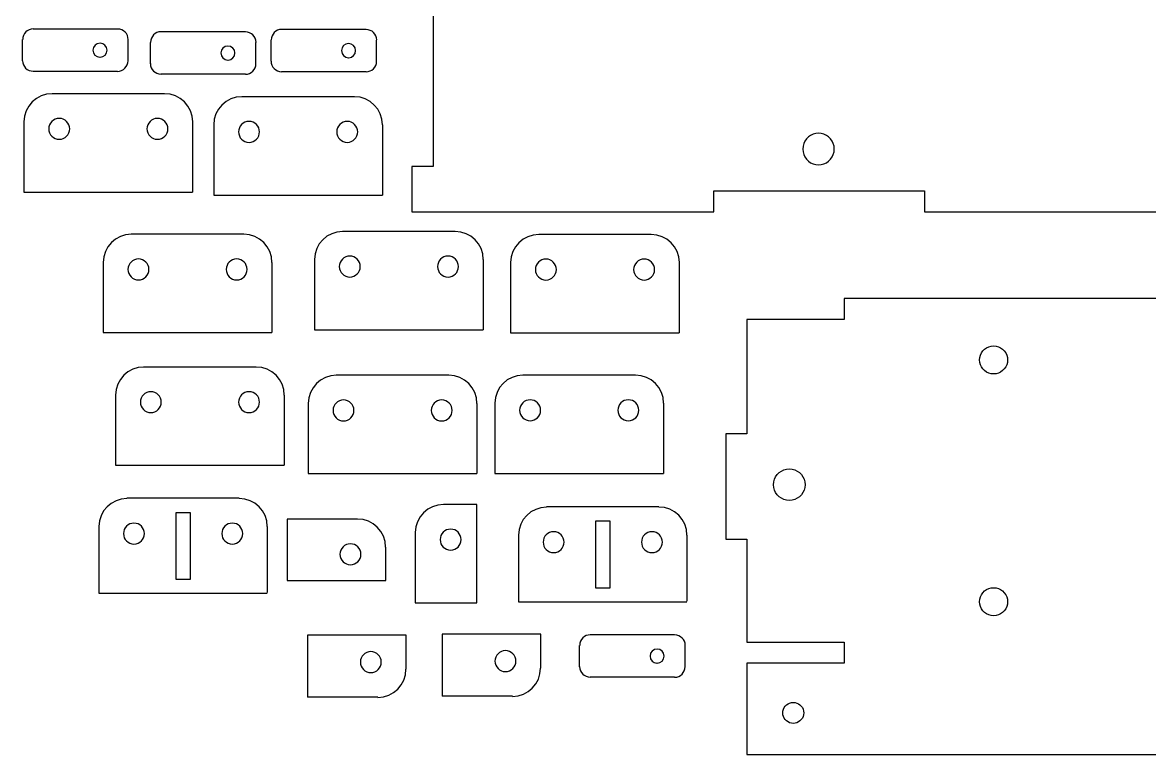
# Model space of a CAD drawing. Extents: x 292 to 607, y 7 to 300.
# Drawn here: x 293.2 to 453.7, y 7.3 to 111.6 of the extents above; entities that cross this region are included whole.
import ezdxf

# ---------------------------------------------------------------- set-up
doc = ezdxf.new("R2010")
doc.units = 0
doc.layers.add('Layer_1', color=7, linetype='CONTINUOUS')

msp = doc.modelspace()

# ---------------------------------------------------------------- linework, layer by layer
at = {"layer": 'Layer_1', "color": 7}
for p, q in [((351.663734, 140.959684), (351.663734, 91.125674)), ((293.182548, 106.179334), (293.182548, 109.206168)), ((306.708048, 110.709001), (294.685381, 110.709001)), ((308.210881, 106.179334), (308.210881, 109.206168)), ((324.925416, 110.298791), (312.90275, 110.298791)), ((342.118047, 110.638812), (330.09538, 110.638812)), ((311.399916, 105.769124), (311.399916, 108.795958)), ((326.42825, 105.769124), (326.42825, 108.795958)), ((328.592547, 106.109146), (328.592547, 109.135979)), ((343.62088, 106.109146), (343.62088, 109.135979)), ((304.210381, 106.687334), (304.189215, 106.687334)), ((322.42775, 106.277124), (322.406583, 106.277124)), ((339.62038, 106.617146), (339.599214, 106.617146)), ((306.708048, 104.676501), (294.685381, 104.676501)), ((342.118047, 104.606312), (330.09538, 104.606312)), ((324.925416, 104.266291), (312.90275, 104.266291)), ((313.405766, 101.482039), (297.382599, 101.482039)), ((340.443495, 101.052364), (324.420329, 101.052364)), ((293.382099, 97.481539), (293.382099, 91.470206)), ((317.406266, 97.481539), (317.406266, 87.469706)), ((320.419829, 97.051864), (320.419829, 91.040531)), ((344.443995, 97.051864), (344.443995, 87.040031)), ((404.635547, 94.722512), (404.470362, 94.368492)), ((404.859744, 95.043512), (404.635547, 94.722512)), ((404.635547, 94.722512), (404.635547, 94.722512)), ((405.136152, 95.319497), (404.859744, 95.043512)), ((404.859744, 95.043512), (404.859744, 95.043512)), ((405.456362, 95.543496), (405.136152, 95.319497)), ((405.136152, 95.319497), (405.136152, 95.319497)), ((405.810635, 95.708512), (405.456362, 95.543496)), ((405.456362, 95.543496), (405.456362, 95.543496)), ((406.18822, 95.809491), (405.810635, 95.708512)), ((405.810635, 95.708512), (405.810635, 95.708512)), ((406.577631, 95.843499), (406.18822, 95.809491)), ((406.18822, 95.809491), (406.18822, 95.809491)), ((406.967041, 95.809491), (406.577631, 95.843499)), ((406.577631, 95.843499), (406.577631, 95.843499)), ((407.344626, 95.708512), (406.967041, 95.809491)), ((406.967041, 95.809491), (406.967041, 95.809491)), ((407.698871, 95.543496), (407.344626, 95.708512)), ((407.344626, 95.708512), (407.344626, 95.708512)), ((408.019081, 95.319497), (407.698871, 95.543496)), ((407.698871, 95.543496), (407.698871, 95.543496)), ((408.295489, 95.043512), (408.019081, 95.319497)), ((408.019081, 95.319497), (408.019081, 95.319497)), ((408.519686, 94.722512), (408.295489, 95.043512)), ((408.295489, 95.043512), (408.295489, 95.043512)), ((408.684899, 94.368492), (408.519686, 94.722512)), ((408.519686, 94.722512), (408.519686, 94.722512)), ((404.334754, 93.601497), (404.33467, 93.598675)), ((404.33467, 93.598675), (404.368762, 93.209688)), ((404.368875, 93.990512), (404.334754, 93.601497)), ((404.368762, 93.209688), (404.368875, 93.209688)), ((404.369157, 93.990512), (404.368875, 93.990512)), ((404.368875, 93.209688), (404.47008, 92.83168)), ((404.470362, 94.368492), (404.369157, 93.990512)), ((404.470362, 94.368492), (404.470362, 94.368492)), ((408.684617, 92.83168), (408.785766, 93.208672)), ((408.786048, 93.990512), (408.684899, 94.368492)), ((408.684899, 94.368492), (408.684899, 94.368492)), ((408.785766, 93.208672), (408.786048, 93.211494)), ((408.786161, 93.990512), (408.786048, 93.990512)), ((408.786048, 93.211494), (408.82014, 93.600509)), ((408.820225, 93.600509), (408.786161, 93.990512)), ((408.82014, 93.600509), (408.820225, 93.600509)), ((404.47008, 92.83168), (404.47008, 92.83168)), ((404.47008, 92.83168), (404.635264, 92.477688)), ((404.635264, 92.477688), (404.635264, 92.474866)), ((404.635264, 92.474866), (404.859462, 92.154854)), ((404.859462, 92.154854), (404.859462, 92.154854)), ((404.859462, 92.154854), (405.13587, 91.878841)), ((405.13587, 91.878841), (405.13587, 91.878841)), ((405.13587, 91.878841), (405.456108, 91.654841)), ((405.456108, 91.654841), (405.456108, 91.654841)), ((405.456108, 91.654841), (405.810381, 91.489854)), ((407.344316, 91.491688), (407.698589, 91.656676)), ((407.698589, 91.656676), (408.018798, 91.880675)), ((407.698589, 91.656676), (407.698589, 91.656676)), ((408.018798, 91.880675), (408.295207, 92.156689)), ((408.018798, 91.880675), (408.018798, 91.880675)), ((408.295207, 92.156689), (408.519404, 92.476672)), ((408.295207, 92.156689), (408.295207, 92.156689)), ((408.519404, 92.476672), (408.684617, 92.83168)), ((408.519404, 92.476672), (408.519404, 92.476672)), ((408.684617, 92.83168), (408.684617, 92.83168)), ((293.382099, 91.470206), (293.382099, 89.480539)), ((320.419829, 91.040531), (320.419829, 89.050864)), ((351.653856, 91.125674), (348.66326, 91.125674)), ((348.66326, 91.125674), (348.66326, 84.65669)), ((351.663734, 91.125674), (351.653856, 91.125674)), ((405.810381, 91.489854), (405.810381, 91.489854)), ((405.810381, 91.489854), (406.185088, 91.390681)), ((406.185088, 91.390681), (406.185088, 91.390681)), ((406.185088, 91.390681), (406.574498, 91.356673)), ((406.574498, 91.356673), (406.57732, 91.356673)), ((406.57732, 91.356673), (406.96673, 91.390681)), ((406.96673, 91.390681), (407.344316, 91.491688)), ((406.96673, 91.390681), (406.96673, 91.390681)), ((407.344316, 91.491688), (407.344316, 91.491688)), ((293.382099, 89.480539), (293.382099, 87.469706)), ((320.419829, 89.050864), (320.419829, 87.040031)), ((293.382099, 87.469706), (317.406266, 87.469706)), ((320.419829, 87.040031), (344.443995, 87.040031)), ((391.663851, 84.644554), (391.663851, 87.634557)), ((391.663851, 87.634557), (391.763758, 87.634557)), ((391.763758, 87.634557), (421.663904, 87.634557)), ((421.663904, 87.634557), (421.663904, 87.62468)), ((421.663904, 87.62468), (421.663904, 84.634676)), ((348.66326, 84.65669), (348.66326, 84.634676)), ((348.66326, 84.634676), (348.806347, 84.634676)), ((348.806347, 84.634676), (391.663851, 84.634676)), ((391.663851, 84.634676), (391.663851, 84.644554)), ((421.663904, 84.634676), (421.787066, 84.634676)), ((421.787066, 84.634676), (458.663746, 84.634676)), ((324.694358, 81.44322), (308.671191, 81.44322)), ((354.801449, 81.850376), (338.778283, 81.850376)), ((382.73913, 81.420699), (366.715963, 81.420699)), ((304.670691, 77.44272), (304.670691, 71.431387)), ((328.694858, 77.44272), (328.694858, 67.430887)), ((334.777783, 77.849876), (334.777783, 71.838543)), ((358.801949, 77.849876), (358.801949, 67.838043)), ((362.715463, 77.420199), (362.715463, 71.408865)), ((386.73963, 77.420199), (386.73963, 67.408365)), ((460.06797, 72.289111), (410.235005, 72.289111)), ((410.235005, 72.289111), (410.235005, 69.299079)), ((304.670691, 71.431387), (304.670691, 69.44172)), ((334.777783, 71.838543), (334.777783, 69.848876)), ((362.715463, 71.408865), (362.715463, 69.419199)), ((304.670691, 69.44172), (304.670691, 67.430887)), ((334.777783, 69.848876), (334.777783, 67.838043)), ((362.715463, 69.419199), (362.715463, 67.408365)), ((396.43002, 69.289201), (396.384018, 69.289201)), ((396.384018, 69.289201), (396.384018, 53.054509)), ((410.235005, 69.289201), (396.43002, 69.289201)), ((410.235005, 69.299079), (410.235005, 69.289201)), ((304.670691, 67.430887), (328.694858, 67.430887)), ((334.777783, 67.838043), (358.801949, 67.838043)), ((362.715463, 67.408365), (386.73963, 67.408365)), ((429.647124, 64.216031), (429.794134, 64.530935)), ((429.794134, 64.530935), (429.993129, 64.815528)), ((429.794134, 64.530935), (429.794134, 64.530935)), ((429.993129, 64.815528), (430.238126, 65.06123)), ((429.993129, 64.815528), (429.993129, 64.815528)), ((430.238126, 65.06123), (430.523142, 65.260536)), ((430.238126, 65.06123), (430.238126, 65.06123)), ((430.523142, 65.260536), (430.83813, 65.407319)), ((430.523142, 65.260536), (430.523142, 65.260536)), ((430.83813, 65.407319), (431.174116, 65.497235)), ((430.83813, 65.407319), (430.83813, 65.407319)), ((431.174116, 65.49732), (431.52012, 65.527631)), ((431.174116, 65.497235), (431.174116, 65.49732)), ((431.52012, 65.527631), (431.52012, 65.527518)), ((431.52012, 65.527518), (431.866125, 65.497235)), ((431.866125, 65.497235), (431.866125, 65.497235)), ((431.866125, 65.497235), (432.202138, 65.407319)), ((432.202138, 65.407319), (432.202138, 65.407319)), ((432.202138, 65.407319), (432.517127, 65.260536)), ((432.517127, 65.260536), (432.517127, 65.260536)), ((432.517127, 65.260536), (432.802115, 65.06123)), ((432.802115, 65.06123), (432.802115, 65.06123)), ((432.802115, 65.06123), (433.048128, 64.815528)), ((433.048128, 64.815528), (433.048128, 64.815528)), ((433.048128, 64.815528), (433.247123, 64.530935)), ((433.247123, 64.530935), (433.247123, 64.530935)), ((433.247123, 64.530935), (433.393116, 64.215918)), ((429.527123, 63.534323), (429.557124, 63.880441)), ((429.557124, 63.188234), (429.527123, 63.534323)), ((429.527123, 63.534323), (429.527123, 63.534323)), ((429.557124, 63.880441), (429.647124, 64.216031)), ((429.557124, 63.880441), (429.557124, 63.880441)), ((429.647124, 62.852616), (429.557124, 63.188234)), ((429.557124, 63.188234), (429.557124, 63.188234)), ((429.647124, 64.216031), (429.647124, 64.216031)), ((429.793118, 62.53774), (429.647124, 62.852616)), ((429.647124, 62.852616), (429.647124, 62.852616)), ((433.393144, 62.852728), (433.246135, 62.537825)), ((433.393116, 64.215918), (433.393116, 64.215918)), ((433.393116, 64.215918), (433.483117, 63.880328)), ((433.483145, 63.188319), (433.393144, 62.852728)), ((433.393144, 62.852728), (433.393144, 62.852728)), ((433.483117, 63.880328), (433.483117, 63.880328)), ((433.483117, 63.880328), (433.513117, 63.534126)), ((433.513117, 63.534126), (433.483145, 63.188319)), ((433.483145, 63.188319), (433.483145, 63.188319)), ((433.513117, 63.534126), (433.513117, 63.534126)), ((326.455001, 62.52399), (310.431835, 62.52399)), ((353.901471, 61.341284), (337.878304, 61.341284)), ((380.489229, 61.361582), (364.466062, 61.361582)), ((429.992141, 62.253119), (429.793118, 62.53774)), ((429.793118, 62.53774), (429.793118, 62.53774)), ((430.238126, 62.007416), (429.992141, 62.253119)), ((429.992141, 62.253119), (429.992141, 62.253119)), ((430.523142, 61.808139), (430.238126, 62.007416)), ((430.238126, 62.007416), (430.238126, 62.007416)), ((430.83813, 61.661214), (430.523142, 61.808139)), ((430.523142, 61.808139), (430.523142, 61.808139)), ((431.174144, 61.571327), (430.83813, 61.661214)), ((430.83813, 61.661214), (430.83813, 61.661214)), ((431.52012, 61.541016), (431.174144, 61.571327)), ((431.174144, 61.571327), (431.174144, 61.571327)), ((431.866125, 61.571214), (431.52012, 61.540931)), ((431.52012, 61.540931), (431.52012, 61.541016)), ((432.202138, 61.661214), (431.866125, 61.571327)), ((431.866125, 61.571327), (431.866125, 61.571214)), ((432.517127, 61.808139), (432.202138, 61.661214)), ((432.202138, 61.661214), (432.202138, 61.661214)), ((432.802143, 62.007416), (432.517127, 61.808139)), ((432.517127, 61.808139), (432.517127, 61.808139)), ((433.04714, 62.253119), (432.802143, 62.007416)), ((432.802143, 62.007416), (432.802143, 62.007416)), ((433.246135, 62.537825), (433.04714, 62.253119)), ((433.04714, 62.253119), (433.04714, 62.253119)), ((433.246135, 62.537825), (433.246135, 62.537825)), ((306.431335, 58.52349), (306.431335, 52.512157)), ((330.455501, 58.52349), (330.455501, 48.511657)), ((333.877804, 57.340784), (333.877804, 51.329451)), ((357.901971, 57.340784), (357.901971, 47.328951)), ((360.465562, 57.361082), (360.465562, 51.349749)), ((384.489729, 57.361082), (384.489729, 47.349249)), ((396.37414, 53.00021), (393.384137, 53.00021)), ((393.384137, 53.00021), (393.384137, 52.9502)), ((396.384018, 53.00021), (396.37414, 53.00021)), ((396.384018, 53.054509), (396.384018, 53.00021)), ((306.431335, 52.512157), (306.431335, 50.52249)), ((393.384137, 52.9502), (393.384137, 38.000211)), ((306.431335, 50.52249), (306.431335, 48.511657)), ((333.877804, 51.329451), (333.877804, 49.339784)), ((360.465562, 51.349749), (360.465562, 49.360082)), ((306.431335, 48.511657), (330.455501, 48.511657)), ((333.877804, 49.339784), (333.877804, 47.328951)), ((360.465562, 49.360082), (360.465562, 47.349249)), ((333.877804, 47.328951), (357.901971, 47.328951)), ((360.465562, 47.349249), (384.489729, 47.349249)), ((400.303323, 46.519654), (400.46831, 46.873955)), ((400.46831, 46.873955), (400.69231, 47.194136)), ((400.46831, 46.873955), (400.46831, 46.873955)), ((400.69231, 47.194136), (400.968323, 47.470545)), ((400.69231, 47.194136), (400.69231, 47.194136)), ((400.968323, 47.470545), (400.971145, 47.470545)), ((400.971145, 47.470545), (401.291129, 47.694742)), ((401.291129, 47.694742), (401.645148, 47.859955)), ((401.291129, 47.694742), (401.291129, 47.694742)), ((401.645148, 47.859955), (402.023128, 47.96116)), ((401.645148, 47.859955), (401.645148, 47.859955)), ((402.023128, 47.961245), (402.413131, 47.995337)), ((402.023128, 47.96116), (402.023128, 47.961245)), ((402.413131, 47.995337), (402.413131, 47.995252)), ((402.413131, 47.995252), (402.802146, 47.96116)), ((402.802146, 47.96116), (402.804969, 47.96116)), ((402.804969, 47.96116), (403.181961, 47.859955)), ((403.181961, 47.859955), (403.181961, 47.859955)), ((403.181961, 47.859955), (403.536968, 47.694742)), ((403.536968, 47.694742), (403.536968, 47.694742)), ((403.536968, 47.694742), (403.856952, 47.470545)), ((403.856952, 47.470545), (403.856952, 47.470545)), ((403.856952, 47.470545), (404.132965, 47.194136)), ((404.132965, 47.194136), (404.132965, 47.194136)), ((404.132965, 47.194136), (404.356965, 46.873955)), ((404.356965, 46.873955), (404.356965, 46.873955)), ((404.356965, 46.873955), (404.521952, 46.519654)), ((400.168308, 45.752743), (400.202315, 46.142153)), ((400.202315, 45.363361), (400.168308, 45.752743)), ((400.168308, 45.752743), (400.168308, 45.752743)), ((400.202315, 46.142153), (400.303323, 46.519654)), ((400.202315, 46.142153), (400.202315, 46.142153)), ((400.202315, 45.360539), (400.202315, 45.363361)), ((400.303323, 44.982925), (400.202315, 45.360539)), ((400.303323, 46.519654), (400.303323, 46.519654)), ((400.469326, 44.628736), (400.303323, 44.982925)), ((400.303323, 44.982925), (400.303323, 44.982925)), ((404.524154, 44.982925), (404.35815, 44.628624)), ((404.521952, 46.519654), (404.521952, 46.519654)), ((404.521952, 46.519654), (404.623976, 46.14204)), ((404.625133, 45.360539), (404.524154, 44.982925)), ((404.524154, 44.982925), (404.524154, 44.982925)), ((404.623976, 46.14204), (404.623976, 46.14204)), ((404.623976, 46.14204), (404.657955, 45.752658)), ((404.657955, 45.752658), (404.625133, 45.360539)), ((404.625133, 45.360539), (404.625133, 45.360539)), ((404.657955, 45.752658), (404.657955, 45.752658)), ((324.050688, 43.805161), (308.048688, 43.805161)), ((400.693326, 44.308527), (400.469326, 44.628736)), ((400.469326, 44.628736), (400.469326, 44.628736)), ((400.970327, 44.032119), (400.693326, 44.308527)), ((400.693326, 44.308527), (400.693326, 44.308527)), ((401.291326, 43.807921), (400.970327, 44.032119)), ((400.970327, 44.032119), (400.970327, 44.032119)), ((401.645318, 43.642737), (401.291326, 43.807921)), ((401.291326, 43.807921), (401.291326, 43.807921)), ((402.023326, 43.541532), (401.645318, 43.642737)), ((401.645318, 43.642737), (401.645318, 43.642737)), ((402.412313, 43.507439), (402.023326, 43.541532)), ((402.023326, 43.541532), (402.023326, 43.541532)), ((402.415135, 43.507326), (402.412313, 43.507439)), ((402.80415, 43.541419), (402.415135, 43.507326)), ((403.18213, 43.642624), (402.80415, 43.541532)), ((402.80415, 43.541532), (402.80415, 43.541419)), ((403.537138, 43.807837), (403.18213, 43.642624)), ((403.18213, 43.642624), (403.18213, 43.642624)), ((403.85715, 44.032034), (403.537138, 43.807837)), ((403.537138, 43.807837), (403.537138, 43.807837)), ((404.133135, 44.308442), (403.85715, 44.032034)), ((403.85715, 44.032034), (403.85715, 44.032034)), ((404.35815, 44.628624), (404.133135, 44.308442)), ((404.133135, 44.308442), (404.133135, 44.308442)), ((404.35815, 44.628624), (404.35815, 44.628624)), ((315.0512, 32.221584), (315.0512, 41.797932)), ((315.0512, 41.797932), (317.048185, 41.797932)), ((317.048185, 41.797932), (317.048185, 32.221584)), ((357.902424, 42.946187), (353.139924, 42.946187)), ((357.902424, 28.912687), (357.902424, 42.946187)), ((383.836362, 42.58459), (367.834362, 42.58459)), ((332.899913, 40.853667), (330.889079, 40.853667)), ((330.889079, 40.853667), (330.889079, 32.090668)), ((334.910746, 40.853667), (332.899913, 40.853667)), ((340.900913, 40.853667), (334.910746, 40.853667)), ((374.836873, 31.001013), (374.836873, 40.57736)), ((374.836873, 40.57736), (376.833858, 40.57736)), ((376.833858, 40.57736), (376.833858, 31.001013)), ((304.048188, 39.783495), (304.048188, 33.793328)), ((328.051188, 39.794112), (328.051188, 30.36487)), ((349.139425, 38.92452), (349.139425, 32.934353)), ((363.833862, 38.562923), (363.833862, 32.572756)), ((387.836862, 38.57354), (387.836862, 29.144298)), ((393.384137, 38.000211), (396.37414, 38.000211)), ((396.37414, 38.000211), (396.384018, 38.000211)), ((396.384018, 38.000211), (396.384018, 23.338202)), ((344.922579, 32.090668), (344.922579, 36.853168)), ((304.048188, 33.793328), (304.048188, 31.782495)), ((304.048188, 32.282287), (304.048188, 30.271454)), ((317.048185, 32.221584), (315.0512, 32.221584)), ((349.139425, 32.934353), (349.139425, 30.92352)), ((363.833862, 32.572756), (363.833862, 30.561923)), ((330.889079, 32.090668), (344.922579, 32.090668)), ((349.139425, 30.92352), (349.139425, 28.912687)), ((363.833862, 31.061716), (363.833862, 29.050883)), ((376.833858, 31.001013), (374.836873, 31.001013)), ((429.993129, 30.349534), (430.238126, 30.595236)), ((430.238126, 30.595236), (430.523142, 30.794514)), ((430.238126, 30.595236), (430.238126, 30.595236)), ((430.523142, 30.794514), (430.83813, 30.941326)), ((430.523142, 30.794514), (430.523142, 30.794514)), ((430.83813, 30.941608), (431.174116, 31.031608)), ((430.83813, 30.941326), (430.83813, 30.941608)), ((431.174116, 31.031721), (431.52012, 31.061919)), ((431.174116, 31.031608), (431.174116, 31.031721)), ((431.52012, 31.061919), (431.52012, 31.061806)), ((431.52012, 31.061806), (431.866125, 31.031608)), ((431.866125, 31.031608), (431.866125, 31.031326)), ((431.866125, 31.031326), (432.202138, 30.941326)), ((432.202138, 30.941326), (432.202138, 30.941326)), ((432.202138, 30.941326), (432.517127, 30.794514)), ((432.517127, 30.794514), (432.517127, 30.794514)), ((432.517127, 30.794514), (432.802115, 30.595236)), ((432.802115, 30.595236), (432.802115, 30.595236)), ((432.802115, 30.595236), (433.048128, 30.349534)), ((304.048188, 30.271454), (328.051188, 30.271454)), ((349.139425, 28.912687), (357.902424, 28.912687)), ((363.833862, 29.050883), (387.836862, 29.050883)), ((429.527123, 29.06833), (429.557124, 29.414419)), ((429.557124, 28.722212), (429.527123, 29.06833)), ((429.527123, 29.06833), (429.527123, 29.06833)), ((429.557124, 29.414419), (429.647124, 29.750037)), ((429.557124, 29.414419), (429.557124, 29.414419)), ((429.647124, 29.750037), (429.794134, 30.064941)), ((429.647124, 29.750037), (429.647124, 29.750037)), ((429.794134, 30.064941), (429.993129, 30.349534)), ((429.794134, 30.064941), (429.794134, 30.064941)), ((429.993129, 30.349534), (429.993129, 30.349534)), ((433.048128, 30.349534), (433.048128, 30.349534)), ((433.048128, 30.349534), (433.247123, 30.064828)), ((433.247123, 30.064828), (433.247123, 30.064828)), ((433.247123, 30.064828), (433.393116, 29.749924)), ((433.393116, 29.749924), (433.393116, 29.749924)), ((433.393116, 29.749924), (433.483117, 29.414221)), ((433.483117, 29.414221), (433.483117, 29.414221)), ((433.483117, 29.414221), (433.513117, 29.068019)), ((433.513117, 29.068019), (433.483145, 28.722043)), ((433.513117, 29.068019), (433.513117, 29.068019)), ((429.647124, 28.386622), (429.557124, 28.722212)), ((429.557124, 28.722212), (429.557124, 28.722212)), ((429.793118, 28.071718), (429.647124, 28.386622)), ((429.647124, 28.386622), (429.647124, 28.386622)), ((429.992141, 27.787125), (429.793118, 28.071718)), ((429.793118, 28.071718), (429.793118, 28.071718)), ((430.238126, 27.541423), (429.992141, 27.787125)), ((429.992141, 27.787125), (429.992141, 27.787125)), ((430.523142, 27.342117), (430.238126, 27.541423)), ((430.238126, 27.541423), (430.238126, 27.541423)), ((430.83813, 27.195221), (430.523142, 27.342117)), ((430.523142, 27.342117), (430.523142, 27.342117)), ((432.517127, 27.342033), (432.202138, 27.195221)), ((432.802143, 27.541338), (432.517127, 27.342033)), ((432.517127, 27.342033), (432.517127, 27.342033)), ((433.04714, 27.786928), (432.802143, 27.541338)), ((432.802143, 27.541338), (432.802143, 27.541338)), ((433.246135, 28.071521), (433.04714, 27.786928)), ((433.04714, 27.786928), (433.04714, 27.786928)), ((433.393144, 28.386424), (433.246135, 28.071521)), ((433.246135, 28.071521), (433.246135, 28.071521)), ((433.483145, 28.722043), (433.393144, 28.386424)), ((433.393144, 28.386424), (433.393144, 28.386424)), ((433.483145, 28.722043), (433.483145, 28.722043)), ((431.174144, 27.10522), (430.83813, 27.195221)), ((430.83813, 27.195221), (430.83813, 27.195221)), ((431.52012, 27.074938), (431.174144, 27.10522)), ((431.174144, 27.10522), (431.174144, 27.10522)), ((431.866125, 27.105135), (431.52012, 27.074825)), ((431.52012, 27.074825), (431.52012, 27.074938)), ((432.202138, 27.195221), (431.866125, 27.10522)), ((431.866125, 27.10522), (431.866125, 27.105135)), ((432.202138, 27.195221), (432.202138, 27.195221)), ((347.831359, 24.301757), (333.797859, 24.301757)), ((333.797859, 24.301757), (333.797859, 15.45409)), ((347.831359, 19.45459), (347.831359, 24.301757)), ((367.001614, 24.440977), (352.968114, 24.440977)), ((352.968114, 24.440977), (352.968114, 15.593311)), ((367.001614, 19.593811), (367.001614, 24.440977)), ((386.069586, 24.33029), (374.046919, 24.33029)), ((372.544086, 19.800623), (372.544086, 22.827456)), ((387.572419, 19.800623), (387.572419, 22.827456)), ((396.384018, 23.338202), (396.384018, 23.289209)), ((396.384018, 23.289209), (396.43002, 23.289209)), ((396.43002, 23.289209), (410.235005, 23.289209)), ((410.235005, 23.289209), (410.235005, 20.299205)), ((383.571919, 20.308623), (383.550753, 20.308623)), ((396.43002, 20.289328), (396.384018, 20.289328)), ((396.384018, 20.289328), (396.384018, 7.332243)), ((410.235005, 20.289328), (396.43002, 20.289328)), ((410.235005, 20.299205), (410.235005, 20.289328)), ((386.069586, 18.29779), (374.046919, 18.29779)), ((343.809693, 15.45409), (333.797859, 15.45409)), ((362.979947, 15.593311), (352.968114, 15.593311)), ((402.019149, 14.363414), (402.232142, 14.512908)), ((402.232142, 14.51319), (402.468136, 14.623285)), ((402.232142, 14.512908), (402.232142, 14.51319)), ((402.468136, 14.623482), (402.720133, 14.69099)), ((402.468136, 14.623285), (402.468136, 14.623482)), ((402.720133, 14.691103), (402.980144, 14.71368)), ((402.720133, 14.69099), (402.720133, 14.691103)), ((402.980144, 14.71368), (402.980144, 14.713568)), ((402.980144, 14.713568), (403.239139, 14.69099)), ((403.239139, 14.69099), (403.239139, 14.690792)), ((403.239139, 14.690792), (403.491136, 14.623285)), ((403.491136, 14.623285), (403.491136, 14.623002)), ((403.491136, 14.623002), (403.727158, 14.512908)), ((403.727158, 14.512908), (403.727158, 14.512908)), ((403.727158, 14.512908), (403.940151, 14.363414)), ((401.484987, 13.218213), (401.508129, 13.477801)), ((401.508129, 12.958597), (401.484987, 13.218213)), ((401.484987, 13.218213), (401.484987, 13.218213)), ((401.508129, 13.477801), (401.575157, 13.729515)), ((401.508129, 13.477801), (401.508129, 13.477801)), ((401.575157, 12.706911), (401.508129, 12.958597)), ((401.508129, 12.958597), (401.508129, 12.958597)), ((401.575157, 13.729515), (401.685139, 13.965707)), ((401.575157, 13.729515), (401.575157, 13.729515)), ((401.685139, 13.965707), (401.83514, 14.179208)), ((401.685139, 13.965707), (401.685139, 13.965707)), ((401.83514, 14.179208), (402.019149, 14.363414)), ((401.83514, 14.179208), (401.83514, 14.179208)), ((402.019149, 14.363414), (402.019149, 14.363414)), ((403.940151, 14.363414), (403.940151, 14.363414)), ((403.940151, 14.363414), (404.12416, 14.179208)), ((404.12416, 14.179208), (404.12416, 14.179208)), ((404.12416, 14.179208), (404.273145, 13.96582)), ((404.273145, 13.96582), (404.273145, 13.96582)), ((404.273145, 13.96582), (404.384143, 13.7296)), ((404.384143, 13.7296), (404.384143, 13.7296)), ((404.384143, 13.7296), (404.451143, 13.477801)), ((404.451143, 12.958625), (404.384143, 12.706826)), ((404.451143, 13.477801), (404.451143, 13.477801)), ((404.451143, 13.477801), (404.474285, 13.218213)), ((404.474285, 13.218213), (404.451143, 12.958597)), ((404.451143, 12.958597), (404.451143, 12.958625)), ((404.474285, 13.218213), (404.474285, 13.218213)), ((401.686155, 12.470804), (401.575157, 12.706911)), ((401.575157, 12.706911), (401.575157, 12.706911)), ((401.83514, 12.257303), (401.686155, 12.470804)), ((401.686155, 12.470804), (401.686155, 12.470804)), ((402.019149, 12.073012), (401.83514, 12.257303)), ((401.83514, 12.257303), (401.83514, 12.257303)), ((402.232142, 11.923519), (402.019149, 12.073012)), ((402.019149, 12.073012), (402.019149, 12.073012)), ((402.468136, 11.813396), (402.232142, 11.923519)), ((402.232142, 11.923519), (402.232142, 11.923519)), ((402.468136, 11.813113), (402.468136, 11.813396)), ((402.720133, 11.745719), (402.468136, 11.813113)), ((402.720133, 11.745521), (402.720133, 11.745719)), ((402.979128, 11.722943), (402.720133, 11.745521)), ((403.239139, 11.745436), (402.979128, 11.722859)), ((402.979128, 11.722859), (402.979128, 11.722943)), ((403.491136, 11.812916), (403.239139, 11.745521)), ((403.239139, 11.745521), (403.239139, 11.745436)), ((403.72713, 11.923321), (403.491136, 11.813113)), ((403.491136, 11.813113), (403.491136, 11.812916)), ((403.940151, 12.072814), (403.72713, 11.923321)), ((403.72713, 11.923321), (403.72713, 11.923321)), ((404.124132, 12.257134), (403.940151, 12.072814)), ((403.940151, 12.072814), (403.940151, 12.072814)), ((404.274133, 12.470635), (404.124132, 12.257134)), ((404.124132, 12.257134), (404.124132, 12.257134)), ((404.384143, 12.706826), (404.274133, 12.470635)), ((404.274133, 12.470635), (404.274133, 12.470635)), ((404.384143, 12.706826), (404.384143, 12.706826)), ((396.384018, 7.332243), (396.384018, 7.28895)), ((396.384018, 7.28895), (603.034947, 7.28895))]:
    msp.add_line(p, q, dxfattribs=at)
for points in [[(294.695965, 110.730168), (293.871819, 110.730168), (293.203715, 110.05258), (293.203715, 109.216751)], [(308.232048, 109.216751), (308.232048, 110.040898), (307.554468, 110.709001), (306.718631, 110.709001)], [(312.913333, 110.319958), (312.089188, 110.319958), (311.421083, 109.64237), (311.421083, 108.806541)], [(326.449416, 108.806541), (326.449416, 109.630688), (325.771837, 110.298791), (324.936, 110.298791)], [(330.105964, 110.659979), (329.281818, 110.659979), (328.613714, 109.982392), (328.613714, 109.146562)], [(343.642047, 109.146562), (343.642047, 109.970709), (342.964467, 110.638812), (342.12863, 110.638812)], [(303.215589, 107.701714), (303.21067, 107.149958), (303.651348, 106.697333), (304.203038, 106.687495)], [(304.220963, 108.698167), (303.669185, 108.698166), (303.220508, 108.25347), (303.215589, 107.701714)], [(305.22634, 107.701717), (305.22142, 108.253473), (304.772741, 108.698168), (304.220963, 108.698167)], [(304.238894, 106.687495), (304.790585, 106.697335), (305.231261, 107.149961), (305.22634, 107.701717)], [(322.438331, 108.287957), (321.886553, 108.287956), (321.437876, 107.84326), (321.432957, 107.291504)], [(323.443709, 107.291507), (323.438788, 107.843263), (322.990109, 108.287958), (322.438331, 108.287957)], [(338.625588, 107.631525), (338.620669, 107.079769), (339.061347, 106.627145), (339.613037, 106.617307)], [(339.630962, 108.627978), (339.079184, 108.627977), (338.630507, 108.183281), (338.625588, 107.631525)], [(340.636339, 107.631528), (340.631419, 108.183284), (340.18274, 108.627979), (339.630962, 108.627978)], [(339.648893, 106.617307), (340.200584, 106.627147), (340.64126, 107.079772), (340.636339, 107.631528)], [(293.182548, 106.189918), (293.182548, 105.365771), (293.860128, 104.697668), (294.695965, 104.697668)], [(306.718631, 104.676501), (307.542778, 104.676501), (308.210881, 105.354081), (308.210881, 106.189918)], [(321.432957, 107.291504), (321.428038, 106.739748), (321.868716, 106.287123), (322.420406, 106.277285)], [(322.456263, 106.277285), (323.007953, 106.287125), (323.448629, 106.739751), (323.443709, 107.291507)], [(328.592547, 106.119729), (328.592547, 105.295582), (329.270127, 104.627479), (330.105964, 104.627479)], [(342.12863, 104.606312), (342.952777, 104.606312), (343.62088, 105.283892), (343.62088, 106.119729)], [(311.399916, 105.779708), (311.399916, 104.955561), (312.077496, 104.287458), (312.913333, 104.287458)], [(324.936, 104.266291), (325.760147, 104.266291), (326.42825, 104.943871), (326.42825, 105.779708)], [(297.393182, 101.482039), (295.177922, 101.482039), (293.382099, 99.686216), (293.382099, 97.470956)], [(317.427432, 97.470956), (317.427432, 99.686217), (315.63161, 101.482039), (313.416349, 101.482039)], [(324.430912, 101.052364), (322.215652, 101.052364), (320.419829, 99.256541), (320.419829, 97.041281)], [(344.465162, 97.041281), (344.465162, 99.256542), (342.66934, 101.052364), (340.454079, 101.052364)], [(298.409182, 97.968372), (297.585016, 97.968372), (296.916932, 97.300268), (296.916932, 96.476122)], [(299.901432, 96.476122), (299.901432, 97.300268), (299.233349, 97.968372), (298.409182, 97.968372)], [(312.400349, 97.968372), (311.576182, 97.968372), (310.908099, 97.300268), (310.908099, 96.476122)], [(313.892599, 96.476122), (313.892599, 97.300268), (313.224515, 97.968372), (312.400349, 97.968372)], [(296.916932, 96.476122), (296.916932, 95.651977), (297.585016, 94.983872), (298.409182, 94.983872)], [(298.409182, 94.983872), (299.233349, 94.983872), (299.901432, 95.651977), (299.901432, 96.476122)], [(310.908099, 96.476122), (310.908099, 95.651977), (311.576182, 94.983872), (312.400349, 94.983872)], [(312.400349, 94.983872), (313.224515, 94.983872), (313.892599, 95.651977), (313.892599, 96.476122)], [(325.446912, 97.538697), (324.622746, 97.538697), (323.954662, 96.870593), (323.954662, 96.046447)], [(326.939162, 96.046447), (326.939162, 96.870593), (326.271079, 97.538697), (325.446912, 97.538697)], [(339.438079, 97.538697), (338.613912, 97.538697), (337.945829, 96.870593), (337.945829, 96.046447)], [(340.930329, 96.046447), (340.930329, 96.870593), (340.262245, 97.538697), (339.438079, 97.538697)], [(323.954662, 96.046447), (323.954662, 95.222302), (324.622746, 94.554197), (325.446912, 94.554197)], [(325.446912, 94.554197), (326.271079, 94.554197), (326.939162, 95.222302), (326.939162, 96.046447)], [(337.945829, 96.046447), (337.945829, 95.222302), (338.613912, 94.554197), (339.438079, 94.554197)], [(339.438079, 94.554197), (340.262245, 94.554197), (340.930329, 95.222302), (340.930329, 96.046447)], [(308.681775, 81.44322), (306.466514, 81.44322), (304.670691, 79.647397), (304.670691, 77.432137)], [(328.716025, 77.432137), (328.716025, 79.647398), (326.920202, 81.44322), (324.704941, 81.44322)], [(338.788866, 81.850376), (336.573606, 81.850376), (334.777783, 80.054553), (334.777783, 77.839293)], [(358.823116, 77.839293), (358.823116, 80.054554), (357.027294, 81.850376), (354.812033, 81.850376)], [(366.726546, 81.420699), (364.511286, 81.420699), (362.715463, 79.624876), (362.715463, 77.409615)], [(386.760796, 77.409615), (386.760796, 79.624876), (384.964974, 81.420699), (382.749713, 81.420699)], [(309.697775, 77.929553), (308.873608, 77.929553), (308.205525, 77.261449), (308.205525, 76.437303)], [(311.190025, 76.437303), (311.190025, 77.261449), (310.521941, 77.929553), (309.697775, 77.929553)], [(323.688941, 77.929553), (322.864775, 77.929553), (322.196691, 77.261449), (322.196691, 76.437303)], [(325.181191, 76.437303), (325.181191, 77.261449), (324.513108, 77.929553), (323.688941, 77.929553)], [(339.804866, 78.33671), (338.9807, 78.33671), (338.312616, 77.668605), (338.312616, 76.84446)], [(341.297116, 76.84446), (341.297116, 77.668605), (340.629033, 78.33671), (339.804866, 78.33671)], [(353.796033, 78.33671), (352.971866, 78.33671), (352.303783, 77.668605), (352.303783, 76.84446)], [(355.288283, 76.84446), (355.288283, 77.668605), (354.620199, 78.33671), (353.796033, 78.33671)], [(367.742546, 77.907032), (366.91838, 77.907032), (366.250296, 77.238927), (366.250296, 76.414782)], [(369.234796, 76.414782), (369.234796, 77.238927), (368.566713, 77.907032), (367.742546, 77.907032)], [(381.733713, 77.907032), (380.909546, 77.907032), (380.241463, 77.238927), (380.241463, 76.414782)], [(383.225963, 76.414782), (383.225963, 77.238927), (382.557879, 77.907032), (381.733713, 77.907032)], [(308.205525, 76.437303), (308.205525, 75.613158), (308.873608, 74.945053), (309.697775, 74.945053)], [(309.697775, 74.945053), (310.521941, 74.945053), (311.190025, 75.613158), (311.190025, 76.437303)], [(322.196691, 76.437303), (322.196691, 75.613158), (322.864775, 74.945053), (323.688941, 74.945053)], [(323.688941, 74.945053), (324.513108, 74.945053), (325.181191, 75.613158), (325.181191, 76.437303)], [(338.312616, 76.84446), (338.312616, 76.020314), (338.9807, 75.35221), (339.804866, 75.35221)], [(339.804866, 75.35221), (340.629033, 75.35221), (341.297116, 76.020314), (341.297116, 76.84446)], [(352.303783, 76.84446), (352.303783, 76.020314), (352.971866, 75.35221), (353.796033, 75.35221)], [(353.796033, 75.35221), (354.620199, 75.35221), (355.288283, 76.020314), (355.288283, 76.84446)], [(366.250296, 76.414782), (366.250296, 75.590637), (366.91838, 74.922532), (367.742546, 74.922532)], [(367.742546, 74.922532), (368.566713, 74.922532), (369.234796, 75.590637), (369.234796, 76.414782)], [(380.241463, 76.414782), (380.241463, 75.590637), (380.909546, 74.922532), (381.733713, 74.922532)], [(381.733713, 74.922532), (382.557879, 74.922532), (383.225963, 75.590637), (383.225963, 76.414782)], [(310.442418, 62.52399), (308.227158, 62.52399), (306.431335, 60.728167), (306.431335, 58.512907)], [(330.476668, 58.512907), (330.476668, 60.728168), (328.680846, 62.52399), (326.465585, 62.52399)], [(337.888888, 61.341284), (335.673627, 61.341284), (333.877804, 59.545462), (333.877804, 57.330201)], [(357.923138, 57.330201), (357.923138, 59.545462), (356.127315, 61.341284), (353.912054, 61.341284)], [(364.476645, 61.361582), (362.261385, 61.361582), (360.465562, 59.565759), (360.465562, 57.350499)], [(384.510895, 57.350499), (384.510895, 59.56576), (382.715073, 61.361582), (380.499812, 61.361582)], [(311.458418, 59.010324), (310.634252, 59.010324), (309.966168, 58.342219), (309.966168, 57.518074)], [(312.950668, 57.518074), (312.950668, 58.342219), (312.282585, 59.010324), (311.458418, 59.010324)], [(325.449585, 59.010324), (324.625418, 59.010324), (323.957335, 58.342219), (323.957335, 57.518074)], [(326.941835, 57.518074), (326.941835, 58.342219), (326.273751, 59.010324), (325.449585, 59.010324)], [(338.904888, 57.827618), (338.080721, 57.827618), (337.412638, 57.159513), (337.412638, 56.335368)], [(340.397138, 56.335368), (340.397138, 57.159513), (339.729054, 57.827618), (338.904888, 57.827618)], [(352.896054, 57.827618), (352.071888, 57.827618), (351.403804, 57.159513), (351.403804, 56.335368)], [(354.388304, 56.335368), (354.388304, 57.159513), (353.720221, 57.827618), (352.896054, 57.827618)], [(365.492645, 57.847915), (364.668479, 57.847915), (364.000395, 57.179811), (364.000395, 56.355665)], [(366.984895, 56.355665), (366.984895, 57.179811), (366.316812, 57.847915), (365.492645, 57.847915)], [(379.483812, 57.847915), (378.659645, 57.847915), (377.991562, 57.179811), (377.991562, 56.355665)], [(380.976062, 56.355665), (380.976062, 57.179811), (380.307978, 57.847915), (379.483812, 57.847915)], [(309.966168, 57.518074), (309.966168, 56.693928), (310.634252, 56.025824), (311.458418, 56.025824)], [(311.458418, 56.025824), (312.282585, 56.025824), (312.950668, 56.693928), (312.950668, 57.518074)], [(323.957335, 57.518074), (323.957335, 56.693928), (324.625418, 56.025824), (325.449585, 56.025824)], [(325.449585, 56.025824), (326.273751, 56.025824), (326.941835, 56.693928), (326.941835, 57.518074)], [(337.412638, 56.335368), (337.412638, 55.511222), (338.080721, 54.843118), (338.904888, 54.843118)], [(338.904888, 54.843118), (339.729054, 54.843118), (340.397138, 55.511222), (340.397138, 56.335368)], [(351.403804, 56.335368), (351.403804, 55.511222), (352.071888, 54.843118), (352.896054, 54.843118)], [(352.896054, 54.843118), (353.720221, 54.843118), (354.388304, 55.511222), (354.388304, 56.335368)], [(364.000395, 56.355665), (364.000395, 55.53152), (364.668479, 54.863415), (365.492645, 54.863415)], [(365.492645, 54.863415), (366.316812, 54.863415), (366.984895, 55.53152), (366.984895, 56.355665)], [(377.991562, 56.355665), (377.991562, 55.53152), (378.659645, 54.863415), (379.483812, 54.863415)], [(379.483812, 54.863415), (380.307978, 54.863415), (380.976062, 55.53152), (380.976062, 56.355665)], [(308.059272, 43.762828), (305.844011, 43.762828), (304.048188, 41.976481), (304.048188, 39.772911)], [(328.051188, 39.772911), (328.051188, 41.988172), (326.264826, 43.783995), (324.061272, 43.783995)], [(353.150507, 42.92502), (350.935247, 42.92502), (349.139424, 41.129197), (349.139424, 38.913937)], [(367.844945, 42.542256), (365.629685, 42.542256), (363.833862, 40.75591), (363.833862, 38.55234)], [(387.836862, 38.55234), (387.836862, 40.767601), (386.050499, 42.563423), (383.846945, 42.563423)], [(309.054105, 40.270328), (308.229937, 40.270328), (307.561855, 39.602223), (307.561855, 38.778078)], [(310.546355, 38.778078), (310.546355, 39.602223), (309.87827, 40.270328), (309.054105, 40.270328)], [(323.066438, 40.270328), (322.24227, 40.270328), (321.574188, 39.602223), (321.574188, 38.778078)], [(324.558688, 38.778078), (324.558688, 39.602223), (323.890603, 40.270328), (323.066438, 40.270328)], [(344.901413, 36.842585), (344.901413, 39.057846), (343.10559, 40.853668), (340.890329, 40.853668)], [(307.561855, 38.778078), (307.561855, 37.953933), (308.229937, 37.285828), (309.054105, 37.285828)], [(309.054105, 37.285828), (309.87827, 37.285828), (310.546355, 37.953933), (310.546355, 38.778078)], [(321.574188, 38.778078), (321.574188, 37.953933), (322.24227, 37.285828), (323.066438, 37.285828)], [(323.066438, 37.285828), (323.890603, 37.285828), (324.558688, 37.953933), (324.558688, 38.778078)], [(354.166507, 39.411353), (353.342339, 39.411353), (352.674259, 38.743249), (352.674259, 37.919103)], [(355.658757, 37.919103), (355.658757, 38.743249), (354.990672, 39.411353), (354.166507, 39.411353)], [(368.839778, 39.049756), (368.01561, 39.049756), (367.347528, 38.381652), (367.347528, 37.557506)], [(370.332028, 37.557506), (370.332028, 38.381652), (369.663943, 39.049756), (368.839778, 39.049756)], [(382.852112, 39.049756), (382.027944, 39.049756), (381.359862, 38.381652), (381.359862, 37.557506)], [(384.344362, 37.557506), (384.344362, 38.381652), (383.676277, 39.049756), (382.852112, 39.049756)], [(339.895496, 37.318834), (339.071351, 37.318834), (338.403246, 36.650753), (338.403246, 35.826585)], [(341.387746, 35.826585), (341.387746, 36.650753), (340.719641, 37.318834), (339.895496, 37.318834)], [(352.674259, 37.919103), (352.674259, 37.094958), (353.342339, 36.426853), (354.166507, 36.426853)], [(354.166507, 36.426853), (354.990672, 36.426853), (355.658757, 37.094958), (355.658757, 37.919103)], [(367.347528, 37.557506), (367.347528, 36.733361), (368.01561, 36.065256), (368.839778, 36.065256)], [(368.839778, 36.065256), (369.663943, 36.065256), (370.332028, 36.733361), (370.332028, 37.557506)], [(381.359862, 37.557506), (381.359862, 36.733361), (382.027944, 36.065256), (382.852112, 36.065256)], [(382.852112, 36.065256), (383.676277, 36.065256), (384.344362, 36.733361), (384.344362, 37.557506)], [(338.403246, 35.826585), (338.403246, 35.00242), (339.071351, 34.334335), (339.895496, 34.334335)], [(339.895496, 34.334335), (340.719641, 34.334335), (341.387746, 35.00242), (341.387746, 35.826585)], [(374.057503, 24.351456), (373.233357, 24.351456), (372.565253, 23.673869), (372.565253, 22.83804)], [(387.593586, 22.83804), (387.593586, 23.662187), (386.916006, 24.33029), (386.080169, 24.33029)], [(342.804276, 21.952257), (341.980131, 21.952257), (341.312026, 21.284174), (341.312026, 20.460007)], [(344.296526, 20.460007), (344.296526, 21.284174), (343.628421, 21.952257), (342.804276, 21.952257)], [(361.974531, 22.091477), (361.150385, 22.091477), (360.482281, 21.423394), (360.482281, 20.599227)], [(363.466781, 20.599227), (363.466781, 21.423394), (362.798676, 22.091477), (361.974531, 22.091477)], [(382.577127, 21.323003), (382.572208, 20.771246), (383.012886, 20.318622), (383.564576, 20.308784)], [(383.582501, 22.319455), (383.030723, 22.319455), (382.582046, 21.874759), (382.577127, 21.323003)], [(384.587878, 21.323006), (384.582958, 21.874762), (384.134279, 22.319456), (383.582501, 22.319455)], [(383.600432, 20.308784), (384.152123, 20.318624), (384.592799, 20.77125), (384.587878, 21.323006)], [(341.312026, 20.460007), (341.312026, 19.635841), (341.980131, 18.967757), (342.804276, 18.967757)], [(342.804276, 18.967757), (343.628421, 18.967757), (344.296526, 19.635841), (344.296526, 20.460007)], [(343.799109, 15.432924), (346.014376, 15.432924), (347.810193, 17.228746), (347.810193, 19.444007)], [(360.482281, 20.599227), (360.482281, 19.775061), (361.150385, 19.106977), (361.974531, 19.106977)], [(361.974531, 19.106977), (362.798676, 19.106977), (363.466781, 19.775061), (363.466781, 20.599227)], [(362.969364, 15.572144), (365.184631, 15.572144), (366.980447, 17.367966), (366.980447, 19.583227)], [(372.544086, 19.811206), (372.544086, 18.987059), (373.221666, 18.318956), (374.057503, 18.318956)], [(386.080169, 18.29779), (386.904316, 18.29779), (387.572419, 18.975369), (387.572419, 19.811206)]]:
    msp.add_open_spline(points, degree=3, dxfattribs=at)

doc.saveas('drawing.dxf')
